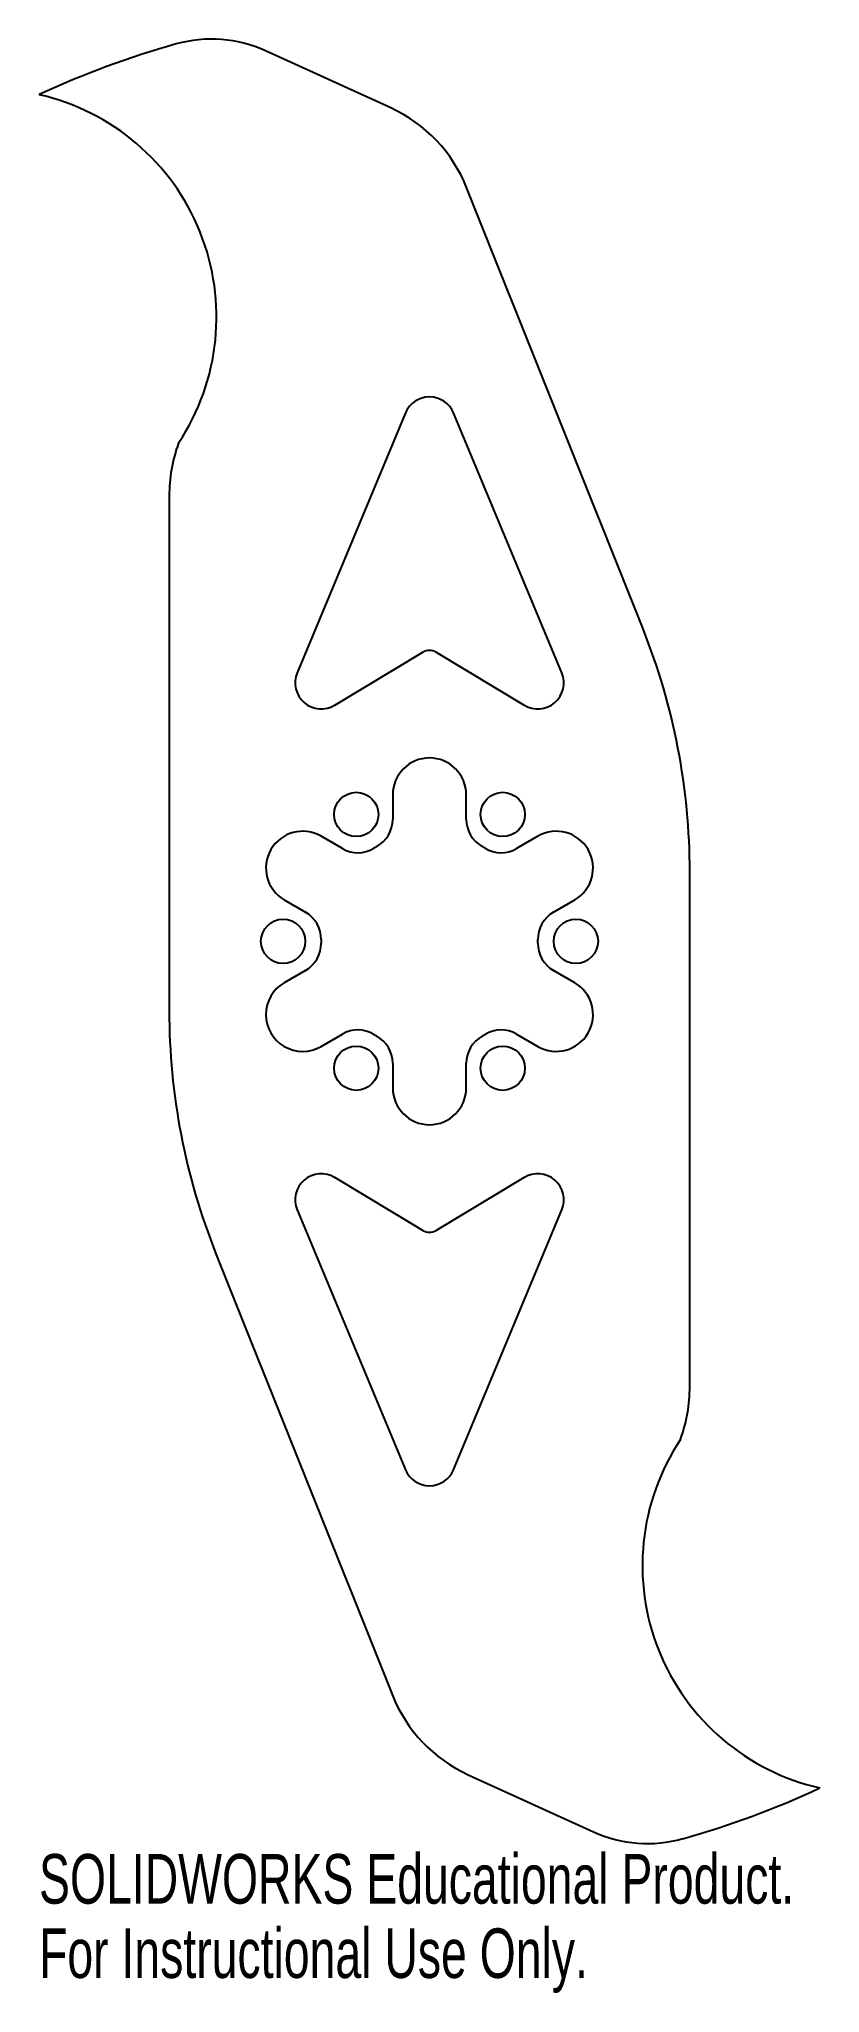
# Model space of a CAD drawing. Header units: inches. Extents: x -1.5 to 1.5, y -4.04 to 3.46.
import ezdxf

# ---------------------------------------------------------------- set-up
doc = ezdxf.new("R2010")
doc.units = ezdxf.units.IN
doc.header["$MEASUREMENT"] = 0
doc.styles.add('SLDTEXTSTYLE0', font='TXT', dxfattribs={"width": 0.7})

msp = doc.modelspace()

# ---------------------------------------------------------------- linework, layer by layer
at = {"color": 7, "linetype": 'Continuous', "lineweight": 25}
for p, q in [((-0.1486, 3.199), (-0.63, 3.4184)), ((0.8202, 1.1994), (0.1424, 2.8939)), ((-0.0923, 2.0285), (-0.5081, 1.0306)), ((0.5081, 1.0306), (0.0923, 2.0285)), ((-0.9643, 1.912), (-0.9639, 1.9131)), ((-1, 1.7081), (-1, -0.266)), ((-0.3643, 0.9064), (-0.0257, 1.1096)), ((0.0257, 1.1096), (0.3643, 0.9064)), ((-0.1413, 0.5625), (-0.1413, 0.4679)), ((0.1413, 0.4679), (0.1413, 0.5625)), ((-0.3345, 0.3563), (-0.4165, 0.4036)), ((0.4165, 0.4036), (0.3345, 0.3563)), ((1, -1.7081), (1, 0.266)), ((-0.5578, 0.1589), (-0.4758, 0.1115)), ((0.4758, 0.1115), (0.5578, 0.1589)), ((-0.4758, -0.1115), (-0.5578, -0.1589)), ((0.5578, -0.1589), (0.4758, -0.1115)), ((-0.4165, -0.4036), (-0.3345, -0.3563)), ((0.3345, -0.3563), (0.4165, -0.4036)), ((-0.1413, -0.4679), (-0.1413, -0.5625)), ((0.1413, -0.5625), (0.1413, -0.4679)), ((-0.0257, -1.1096), (-0.3643, -0.9064)), ((0.3643, -0.9064), (0.0257, -1.1096)), ((-0.5081, -1.0306), (-0.0923, -2.0285)), ((0.0923, -2.0285), (0.5081, -1.0306)), ((-0.8202, -1.1994), (-0.1424, -2.8939)), ((0.1486, -3.199), (0.63, -3.4184))]:
    msp.add_line(p, q, dxfattribs=at)
for centre in [(-0.2812, 0.4871), (0.2812, 0.4871), (-0.5625, 0), (0.5625, 0), (-0.2812, -0.4871), (0.2812, -0.4871)]:
    msp.add_circle(centre, 0.085, dxfattribs=at)
for centre, radius, start, end in [((-0.8374, 2.9634), 0.5, 65.50111, 105.77894), ((0, 0), 3.5795, 105.77894, 114.77514), ((-1.6932, 2.3966), 0.875, 326.46051, 77.24404), ((-0.3835, 2.6836), 0.5664, 21.80141, 65.50111), ((0, 1.99), 0.1, 22.61986, 157.38014), ((-0.4, 1.7081), 0.6, 160.13194, 180), ((-1.5132, 0.266), 2.5132, 0, 21.80141), ((0, 1.0667), 0.05, 59.03624, 120.96376), ((-0.4158, 0.9922), 0.1, 157.38014, 300.96376), ((0.4158, 0.9922), 0.1, 239.03624, 22.61986), ((0, 0.5625), 0.1413, 0, 180), ((-0.2605, 0.4679), 0.1192, 299.10825, 0), ((0.2605, 0.4679), 0.1192, 180, 240.89175), ((-0.4871, 0.2812), 0.1413, 60, 240), ((0.4871, 0.2812), 0.1413, 300, 120), ((-0.2749, 0.4595), 0.1192, 240, 300.89175), ((0, 0), 0.4163, 119.10825, 120.89175), ((0, 0), 0.4163, 59.10825, 60.89175), ((0.2749, 0.4595), 0.1192, 239.10825, 300), ((-0.5354, 0.0083), 0.1192, 359.10825, 60), ((0.5354, 0.0083), 0.1192, 120, 180.89175), ((0, 0), 0.4163, 179.10825, 180.89175), ((0, 0), 0.4163, 359.10825, 0.89175), ((-0.5354, -0.0083), 0.1192, 300, 0.89175), ((0.5354, -0.0083), 0.1192, 179.10825, 240), ((-0.4871, -0.2812), 0.1413, 120, 300), ((0.4871, -0.2812), 0.1413, 240, 60), ((1.5132, -0.266), 2.5132, 180, 201.80141), ((-0.2749, -0.4595), 0.1192, 59.10825, 120), ((0, 0), 0.4163, 239.10825, 240.89175), ((-0.2605, -0.4679), 0.1192, 0, 60.89175), ((0.2605, -0.4679), 0.1192, 119.10825, 180), ((0, 0), 0.4163, 299.10825, 300.89175), ((0.2749, -0.4595), 0.1192, 60, 120.89175), ((0, -0.5625), 0.1413, 180, 0), ((-0.4158, -0.9922), 0.1, 59.03624, 202.61986), ((0.4158, -0.9922), 0.1, 337.38014, 120.96376), ((0, -1.0667), 0.05, 239.03624, 300.96376), ((0.4, -1.7081), 0.6, 340.13194, 0), ((1.6929, -2.3965), 0.875, 146.37775, 257.26381), ((0, -1.99), 0.1, 202.61986, 337.38014), ((0.3835, -2.6836), 0.5664, 201.80141, 245.50111), ((0, 0), 3.5795, 285.77894, 294.77514), ((0.8374, -2.9634), 0.5, 245.50111, 285.77894)]:
    msp.add_arc(centre, radius, start, end, dxfattribs=at)

# ---------------------------------------------------------------- texts
at = {"color": 7, "linetype": 'Continuous', "char_height": 0.1903, "attachment_point": 1, "style": 'SLDTEXTSTYLE0'}
for s, insert in [('SOLIDWORKS Educational Product.', (-1.5, -3.5036)), ('For Instructional Use Only.', (-1.5, -3.789))]:
    msp.add_mtext(s, dxfattribs=dict(at, insert=insert))

doc.saveas('drawing.dxf')
